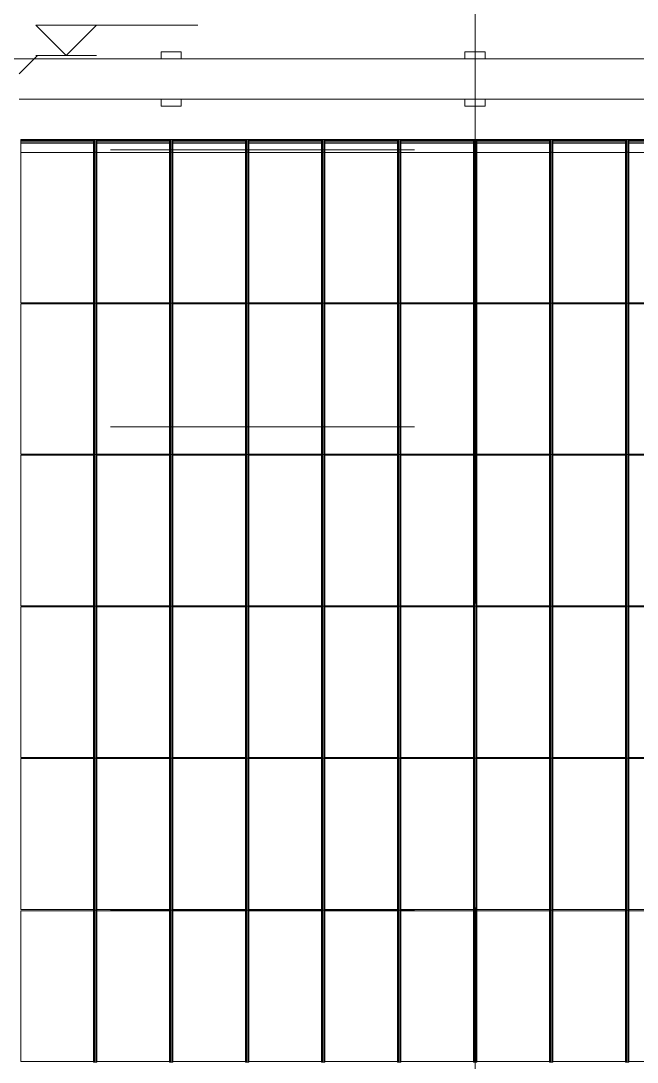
# Model space of a CAD drawing. Header units: millimetres. Extents: x 124696 to 347024, y 412631 to 564609.
# Drawn here: x 241947 to 251071, y 474352 to 489762 of the extents above; entities that cross this region are included whole.
import ezdxf

# ---------------------------------------------------------------- set-up
doc = ezdxf.new("R2010")
doc.units = ezdxf.units.MM
doc.header["$LTSCALE"] = 1500
doc.header["$MEASUREMENT"] = 0
doc.linetypes.add('二层平面图$0$轴网线_12_3_3_3 mm', pattern=[21, 12, -3, 3, -3])
doc.layers.add('0-建筑底图', color=7, linetype='Continuous')
for name, color, linetype, lineweight in [('二层平面图$0$A-ANNO-IDEN-LEVL', 3, 'Continuous', 15), ('二层平面图$0$A-LINE', 7, 'Continuous', 9), ('二层平面图$0$A-NORM-MODEL', 6, 'Continuous', 9), ('二层平面图$0$A-WALL-CURT-PANEL-2', 7, 'Continuous', 9), ('二层平面图$0$A-WALL-CURT-STILE-2', 7, 'Continuous', 9), ('二层平面图$0$ANNO-DOTE-1', 10, '二层平面图$0$轴网线_12_3_3_3 mm', 15)]:
    doc.layers.add(name, color=color, linetype=linetype, lineweight=lineweight)

# ---------------------------------------------------------------- blocks, each defined once
blk = doc.blocks.new('二层平面图$0$钢板肋轮廓族 - 钢板肋轮廓族-8188200-104-2F')
at = {"layer": '二层平面图$0$A-WALL-CURT-PANEL-2'}
for p, q in [((-2589, -1017), (-2526, -1155)), ((2155, -11496), (-2526, -1155)), ((2203, -11602), (2155, -11496))]:
    blk.add_line(p, q, dxfattribs=at)
blk = doc.blocks.new('二层平面图$0$钢板肋轮廓族 - 钢板肋轮廓族-8188201-104-2F')
at = {"layer": '二层平面图$0$A-WALL-CURT-PANEL-2'}
for p, q in [((-2589, -1016), (-2526, -1155)), ((2155, -11496), (-2526, -1155)), ((2203, -11602), (2155, -11496))]:
    blk.add_line(p, q, dxfattribs=at)
blk = doc.blocks.new('二层平面图$0$钢板肋轮廓族 - 钢板肋轮廓族-8188205-104-2F')
at = {"layer": '二层平面图$0$A-WALL-CURT-PANEL-2'}
for p, q in [((-2588, -1017), (-2526, -1156)), ((2155, -11495), (-2526, -1156)), ((2203, -11601), (2155, -11495))]:
    blk.add_line(p, q, dxfattribs=at)
blk = doc.blocks.new('二层平面图$0$钢板肋轮廓族 - 钢板肋轮廓族-8188206-104-2F')
at = {"layer": '二层平面图$0$A-WALL-CURT-PANEL-2'}
for p, q in [((-2588, -1017), (-2526, -1156)), ((2155, -11495), (-2526, -1156)), ((2203, -11601), (2155, -11495))]:
    blk.add_line(p, q, dxfattribs=at)
blk = doc.blocks.new('二层平面图$0$钢板肋轮廓族 - 钢板肋轮廓族-8188210-104-2F')
at = {"layer": '二层平面图$0$A-WALL-CURT-PANEL-2'}
for p, q in [((-2588, -1017), (-2525, -1156)), ((2155, -11495), (-2525, -1156)), ((2203, -11601), (2155, -11495))]:
    blk.add_line(p, q, dxfattribs=at)
blk = doc.blocks.new('二层平面图$0$钢板肋轮廓族 - 钢板肋轮廓族-8188211-104-2F')
at = {"layer": '二层平面图$0$A-WALL-CURT-PANEL-2'}
for p, q in [((-2588, -1017), (-2525, -1156)), ((2155, -11495), (-2525, -1156)), ((2203, -11601), (2155, -11495))]:
    blk.add_line(p, q, dxfattribs=at)
blk = doc.blocks.new('二层平面图$0$游泳馆侧墙压顶 - 游泳馆侧墙压顶-8562950-104-2F')
at = {"layer": '二层平面图$0$A-LINE'}
for p, q in [((85500, 32850), (139100, 32850)), ((139100, 32250), (96750, 32250))]:
    blk.add_line(p, q, dxfattribs=at)
blk = doc.blocks.new('二层平面图$0$系统嵌板 - 玻璃-V407-104-2F')
at = {"layer": '二层平面图$0$A-WALL-CURT-PANEL-2'}
for p, q in [((106850, 20242), (105775, 20242)), ((105775, 20242), (105775, 19125)), ((105775, 19125), (105775, 18008)), ((105775, 18008), (106850, 18008))]:
    blk.add_line(p, q, dxfattribs=at)
blk = doc.blocks.new('二层平面图$0$系统嵌板 - 玻璃-V408-104-2F')
at = {"layer": '二层平面图$0$A-WALL-CURT-PANEL-2'}
for p, q in [((106850, 22492), (105775, 22492)), ((105775, 22492), (105775, 21375)), ((105775, 21375), (105775, 20258)), ((105775, 20258), (106850, 20258))]:
    blk.add_line(p, q, dxfattribs=at)
blk = doc.blocks.new('二层平面图$0$系统嵌板 - 玻璃-V409-104-2F')
at = {"layer": '二层平面图$0$A-WALL-CURT-PANEL-2'}
for p, q in [((106850, 24738), (105775, 24738)), ((105775, 24738), (105775, 23623)), ((105775, 23623), (105775, 22507)), ((105775, 22507), (106850, 22507))]:
    blk.add_line(p, q, dxfattribs=at)
blk = doc.blocks.new('二层平面图$0$系统嵌板 - 玻璃-V410-104-2F')
at = {"layer": '二层平面图$0$A-WALL-CURT-PANEL-2'}
for p, q in [((106850, 26982), (105775, 26982)), ((105775, 26982), (105775, 25868)), ((105775, 25868), (105775, 24754)), ((105775, 24754), (106850, 24754))]:
    blk.add_line(p, q, dxfattribs=at)
blk = doc.blocks.new('二层平面图$0$系统嵌板 - 玻璃-V411-104-2F')
at = {"layer": '二层平面图$0$A-WALL-CURT-PANEL-2'}
for p, q in [((106850, 29222), (105775, 29222)), ((105775, 29222), (105775, 28110)), ((105775, 28110), (105775, 26997)), ((105775, 26997), (106850, 26997))]:
    blk.add_line(p, q, dxfattribs=at)
blk = doc.blocks.new('二层平面图$0$系统嵌板 - 玻璃-13232863-104-2F')
at = {"layer": '二层平面图$0$A-WALL-CURT-PANEL-2'}
for p, q in [((106850, 31464), (105775, 31464)), ((105775, 31464), (105775, 30347)), ((105775, 30347), (105775, 29237)), ((105775, 29237), (106850, 29237))]:
    blk.add_line(p, q, dxfattribs=at)
blk = doc.blocks.new('二层平面图$0$系统嵌板 - 玻璃-V412-104-2F')
at = {"layer": '二层平面图$0$A-WALL-CURT-PANEL-2'}
for p, q in [((106850, 31602), (105775, 31602)), ((105775, 31602), (105775, 31464)), ((105775, 31464), (106850, 31464))]:
    blk.add_line(p, q, dxfattribs=at)
blk = doc.blocks.new('二层平面图$0$系统嵌板 - 玻璃-V420-104-2F')
at = {"layer": '二层平面图$0$A-WALL-CURT-PANEL-2'}
for p, q in [((105725, 20242), (104650, 20242)), ((104650, 20242), (104650, 19125)), ((105725, 19125), (105725, 20242)), ((104650, 19125), (104650, 18008)), ((105725, 18008), (105725, 19125)), ((104650, 18008), (105725, 18008))]:
    blk.add_line(p, q, dxfattribs=at)
blk = doc.blocks.new('二层平面图$0$系统嵌板 - 玻璃-V421-104-2F')
at = {"layer": '二层平面图$0$A-WALL-CURT-PANEL-2'}
for p, q in [((105725, 22492), (104650, 22492)), ((104650, 22492), (104650, 21375)), ((105725, 21375), (105725, 22492)), ((104650, 21375), (104650, 20258)), ((105725, 20258), (105725, 21375)), ((104650, 20258), (105725, 20258))]:
    blk.add_line(p, q, dxfattribs=at)
blk = doc.blocks.new('二层平面图$0$系统嵌板 - 玻璃-V422-104-2F')
at = {"layer": '二层平面图$0$A-WALL-CURT-PANEL-2'}
for p, q in [((105725, 24738), (104650, 24738)), ((104650, 24738), (104650, 23623)), ((105725, 23623), (105725, 24738)), ((104650, 23623), (104650, 22507)), ((105725, 22507), (105725, 23623)), ((104650, 22507), (105725, 22507))]:
    blk.add_line(p, q, dxfattribs=at)
blk = doc.blocks.new('二层平面图$0$系统嵌板 - 玻璃-V423-104-2F')
at = {"layer": '二层平面图$0$A-WALL-CURT-PANEL-2'}
for p, q in [((105725, 26982), (104650, 26982)), ((104650, 26982), (104650, 25868)), ((105725, 25868), (105725, 26982)), ((104650, 25868), (104650, 24754)), ((105725, 24754), (105725, 25868)), ((104650, 24754), (105725, 24754))]:
    blk.add_line(p, q, dxfattribs=at)
blk = doc.blocks.new('二层平面图$0$系统嵌板 - 玻璃-V424-104-2F')
at = {"layer": '二层平面图$0$A-WALL-CURT-PANEL-2'}
for p, q in [((105725, 29222), (104650, 29222)), ((104650, 29222), (104650, 28110)), ((105725, 28110), (105725, 29222)), ((104650, 28110), (104650, 26997)), ((105725, 26997), (105725, 28110)), ((104650, 26997), (105725, 26997))]:
    blk.add_line(p, q, dxfattribs=at)
blk = doc.blocks.new('二层平面图$0$系统嵌板 - 玻璃-V425-104-2F')
at = {"layer": '二层平面图$0$A-WALL-CURT-PANEL-2'}
for p, q in [((105725, 31464), (104650, 31464)), ((104650, 31464), (104650, 30347)), ((105725, 30347), (105725, 31464)), ((104650, 30347), (104650, 29237)), ((105725, 29237), (105725, 30347)), ((104650, 29237), (105725, 29237))]:
    blk.add_line(p, q, dxfattribs=at)
blk = doc.blocks.new('二层平面图$0$系统嵌板 - 玻璃-V426-104-2F')
at = {"layer": '二层平面图$0$A-WALL-CURT-PANEL-2'}
for p, q in [((105725, 31602), (104650, 31602)), ((104650, 31602), (104650, 31464)), ((105725, 31464), (105725, 31602)), ((104650, 31464), (105725, 31464))]:
    blk.add_line(p, q, dxfattribs=at)
blk = doc.blocks.new('二层平面图$0$矩形竖梃 - 泳池固定屋面龙骨_中-V428-104-2F')
at = {"layer": '二层平面图$0$A-WALL-CURT-STILE-2'}
for p, q in [((105775, 31639), (105775, 31652)), ((106850, 31652), (105775, 31652)), ((105775, 31619), (105775, 31639)), ((106850, 31639), (105775, 31639)), ((105775, 31602), (105775, 31619)), ((106850, 31619), (105775, 31619)), ((106850, 31602), (105775, 31602))]:
    blk.add_line(p, q, dxfattribs=at)
blk = doc.blocks.new('二层平面图$0$矩形竖梃 - 泳池固定屋面龙骨_中-V427-104-2F')
at = {"layer": '二层平面图$0$A-WALL-CURT-STILE-2'}
for p, q in [((104650, 4381), (104650, 4398)), ((104650, 4398), (105725, 4398)), ((104650, 4361), (104650, 4381)), ((104650, 4381), (105725, 4381)), ((104650, 4348), (104650, 4361)), ((104650, 4361), (105725, 4361)), ((104650, 4348), (105725, 4348)), ((105725, 4398), (105725, 4381)), ((105725, 4381), (105725, 4361)), ((105725, 4361), (105725, 4348))]:
    blk.add_line(p, q, dxfattribs=at)
blk = doc.blocks.new('二层平面图$0$矩形竖梃 - 泳池固定屋面龙骨_中-13232886-104-2F')
at = {"layer": '二层平面图$0$A-WALL-CURT-STILE-2'}
for p, q in [((105725, 19125), (105725, 18000)), ((105740, 19125), (105740, 18000)), ((105760, 19125), (105760, 18000)), ((105775, 19125), (105775, 18000)), ((105725, 18000), (105740, 18000)), ((105740, 18000), (105760, 18000)), ((105760, 18000), (105775, 18000))]:
    blk.add_line(p, q, dxfattribs=at)
blk = doc.blocks.new('二层平面图$0$矩形竖梃 - 泳池固定屋面龙骨_中-13232873-104-2F')
at = {"layer": '二层平面图$0$A-WALL-CURT-STILE-2'}
for p, q in [((105740, 20250), (105725, 20250)), ((105725, 20250), (105725, 19125)), ((105760, 20250), (105740, 20250)), ((105740, 20250), (105740, 19125)), ((105775, 20250), (105760, 20250)), ((105760, 20250), (105760, 19125)), ((105775, 20250), (105775, 19125))]:
    blk.add_line(p, q, dxfattribs=at)
blk = doc.blocks.new('二层平面图$0$矩形竖梃 - 泳池固定屋面龙骨_中-13232861-104-2F')
at = {"layer": '二层平面图$0$A-WALL-CURT-STILE-2'}
for p, q in [((105725, 21375), (105725, 20250)), ((105740, 21375), (105740, 20251)), ((105760, 21375), (105760, 20251)), ((105775, 21375), (105775, 20250)), ((105725, 20250), (105740, 20251)), ((105740, 20251), (105760, 20251)), ((105760, 20251), (105775, 20250))]:
    blk.add_line(p, q, dxfattribs=at)
blk = doc.blocks.new('二层平面图$0$矩形竖梃 - 泳池固定屋面龙骨_中-V437-104-2F')
at = {"layer": '二层平面图$0$A-WALL-CURT-STILE-2'}
for p, q in [((105740, 22500), (105725, 22499)), ((105725, 22499), (105725, 21375)), ((105760, 22500), (105740, 22500)), ((105740, 22500), (105740, 21375)), ((105775, 22499), (105760, 22500)), ((105760, 22500), (105760, 21375)), ((105775, 22499), (105775, 21375))]:
    blk.add_line(p, q, dxfattribs=at)
blk = doc.blocks.new('二层平面图$0$矩形竖梃 - 泳池固定屋面龙骨_中-V438-104-2F')
at = {"layer": '二层平面图$0$A-WALL-CURT-STILE-2'}
for p, q in [((105725, 23623), (105725, 22499)), ((105740, 23623), (105740, 22500)), ((105760, 23623), (105760, 22500)), ((105775, 23623), (105775, 22499)), ((105725, 22499), (105740, 22500)), ((105740, 22500), (105760, 22500)), ((105760, 22500), (105775, 22499))]:
    blk.add_line(p, q, dxfattribs=at)
blk = doc.blocks.new('二层平面图$0$矩形竖梃 - 泳池固定屋面龙骨_中-V439-104-2F')
at = {"layer": '二层平面图$0$A-WALL-CURT-STILE-2'}
for p, q in [((105740, 24747), (105725, 24746)), ((105725, 24746), (105725, 23623)), ((105760, 24747), (105740, 24747)), ((105740, 24747), (105740, 23623)), ((105775, 24746), (105760, 24747)), ((105760, 24747), (105760, 23623)), ((105775, 24746), (105775, 23623))]:
    blk.add_line(p, q, dxfattribs=at)
blk = doc.blocks.new('二层平面图$0$矩形竖梃 - 泳池固定屋面龙骨_中-V440-104-2F')
at = {"layer": '二层平面图$0$A-WALL-CURT-STILE-2'}
for p, q in [((105725, 25868), (105725, 24746)), ((105740, 25869), (105740, 24747)), ((105760, 25869), (105760, 24747)), ((105775, 25868), (105775, 24746)), ((105725, 24746), (105740, 24747)), ((105740, 24747), (105760, 24747)), ((105760, 24747), (105775, 24746))]:
    blk.add_line(p, q, dxfattribs=at)
blk = doc.blocks.new('二层平面图$0$矩形竖梃 - 泳池固定屋面龙骨_中-V441-104-2F')
at = {"layer": '二层平面图$0$A-WALL-CURT-STILE-2'}
for p, q in [((105740, 26991), (105725, 26990)), ((105725, 26990), (105725, 25868)), ((105760, 26991), (105740, 26991)), ((105740, 26991), (105740, 25869)), ((105775, 26990), (105760, 26991)), ((105760, 26991), (105760, 25869)), ((105775, 26990), (105775, 25868))]:
    blk.add_line(p, q, dxfattribs=at)
blk = doc.blocks.new('二层平面图$0$矩形竖梃 - 泳池固定屋面龙骨_中-V442-104-2F')
at = {"layer": '二层平面图$0$A-WALL-CURT-STILE-2'}
for p, q in [((105725, 28110), (105725, 26990)), ((105740, 28111), (105740, 26991)), ((105760, 28111), (105760, 26991)), ((105775, 28110), (105775, 26990)), ((105725, 26990), (105740, 26991)), ((105740, 26991), (105760, 26991)), ((105760, 26991), (105775, 26990))]:
    blk.add_line(p, q, dxfattribs=at)
blk = doc.blocks.new('二层平面图$0$矩形竖梃 - 泳池固定屋面龙骨_中-V443-104-2F')
at = {"layer": '二层平面图$0$A-WALL-CURT-STILE-2'}
for p, q in [((105740, 29231), (105725, 29229)), ((105725, 29229), (105725, 28110)), ((105760, 29231), (105740, 29231)), ((105740, 29231), (105740, 28111)), ((105775, 29229), (105760, 29231)), ((105760, 29231), (105760, 28111)), ((105775, 29229), (105775, 28110))]:
    blk.add_line(p, q, dxfattribs=at)
blk = doc.blocks.new('二层平面图$0$矩形竖梃 - 泳池固定屋面龙骨_中-V444-104-2F')
at = {"layer": '二层平面图$0$A-WALL-CURT-STILE-2'}
for p, q in [((105725, 30347), (105725, 29229)), ((105740, 30348), (105740, 29231)), ((105760, 30348), (105760, 29231)), ((105775, 30347), (105775, 29229)), ((105725, 29229), (105740, 29231)), ((105740, 29231), (105760, 29231)), ((105760, 29231), (105775, 29229))]:
    blk.add_line(p, q, dxfattribs=at)
blk = doc.blocks.new('二层平面图$0$矩形竖梃 - 泳池固定屋面龙骨_中-13232862-104-2F')
at = {"layer": '二层平面图$0$A-WALL-CURT-STILE-2'}
for p, q in [((105740, 31466), (105725, 31464)), ((105725, 31464), (105725, 30347)), ((105760, 31466), (105740, 31466)), ((105740, 31466), (105740, 30348)), ((105775, 31464), (105760, 31466)), ((105760, 31466), (105760, 30348)), ((105775, 31464), (105775, 30347))]:
    blk.add_line(p, q, dxfattribs=at)
blk = doc.blocks.new('二层平面图$0$矩形竖梃 - 泳池固定屋面龙骨_中-8783277-104-2F')
at = {"layer": '二层平面图$0$A-WALL-CURT-STILE-2'}
for p, q in [((105725, 31652), (105740, 31654)), ((105725, 31602), (105725, 31464)), ((105740, 31654), (105760, 31654)), ((105740, 31654), (105740, 31466)), ((105760, 31654), (105775, 31652)), ((105760, 31654), (105760, 31466)), ((105775, 31602), (105775, 31464)), ((105725, 31464), (105740, 31466)), ((105740, 31466), (105760, 31466)), ((105760, 31466), (105775, 31464))]:
    blk.add_line(p, q, dxfattribs=at)
blk = doc.blocks.new('二层平面图$0$高程点 - 高程点符号-322107-104-2F')
at = {"layer": '二层平面图$0$A-ANNO-IDEN-LEVL'}
for p, q in [((-3, 3), (-13, 3)), ((-3, 3), (3, 3)), ((0, 0), (-3, 3)), ((0, 0), (3, 3)), ((-3, 0), (2.99, 0))]:
    blk.add_line(p, q, dxfattribs=at)
blk = doc.blocks.new('二层平面图')
at = {"layer": '二层平面图$0$A-ANNO-IDEN-LEVL', "color": 8}
for p, q in [((96750, 32625), (97022.8, 32897.8)), ((97022.8, 32897.8), (97445.2, 32897.8))]:
    blk.add_line(p, q, dxfattribs=at)
at = {"layer": '二层平面图$0$A-LINE', "color": 8}
for p, q in [((98850, 32850), (98850, 32950)), ((98850, 32950), (99150, 32950)), ((99150, 32950), (99150, 32850)), ((103350, 32850), (103350, 32950)), ((103350, 32950), (103650, 32950)), ((103650, 32950), (103650, 32850)), ((98850, 32150), (98850, 32250)), ((99150, 32250), (99150, 32150)), ((103350, 32150), (103350, 32250)), ((103650, 32250), (103650, 32150)), ((98850, 32150), (99150, 32150)), ((103350, 32150), (103650, 32150))]:
    blk.add_line(p, q, dxfattribs=at)
at = {"layer": '二层平面图$0$ANNO-DOTE-1', "color": 8}
for p, q in [((103500, -6710.3), (103500, 86692)), ((-18896.2, 31500), (161528.2, 31500)), ((-18896.2, 27400), (161528.2, 27400)), ((-18896.2, 20250), (161528.2, 20250))]:
    blk.add_line(p, q, dxfattribs=at)
at = {"layer": '二层平面图$0$A-ANNO-IDEN-LEVL', "color": 8, "extrusion": (0, 0, -1), "xscale": 149.9999999999999, "yscale": 149.9999999999999, "zscale": 149.9999999999999}
blk.add_blockref('二层平面图$0$高程点 - 高程点符号-322107-104-2F', (-97445.2, 32897.8), dxfattribs=at)
at = {"layer": '二层平面图$0$A-NORM-MODEL', "color": 8}
blk.add_blockref('二层平面图$0$游泳馆侧墙压顶 - 游泳馆侧墙压顶-8562950-104-2F', (0, 0), dxfattribs=at)
at = {"layer": '二层平面图$0$A-WALL-CURT-PANEL-2', "color": 8}
for name, p, rotation in [('二层平面图$0$钢板肋轮廓族 - 钢板肋轮廓族-8188210-104-2F', (103726.6, 34726.7), 245.6444518228277), ('二层平面图$0$钢板肋轮廓族 - 钢板肋轮廓族-8188211-104-2F', (103726.6, 34718.7), 245.6444519831531), ('二层平面图$0$钢板肋轮廓族 - 钢板肋轮廓族-8188205-104-2F', (103727.1, 34351.7), 245.6444593374035), ('二层平面图$0$钢板肋轮廓族 - 钢板肋轮廓族-8188206-104-2F', (103727.1, 34343.7), 245.6444594976994), ('二层平面图$0$钢板肋轮廓族 - 钢板肋轮廓族-8188200-104-2F', (103727.6, 33976.7), 245.6444668506085), ('二层平面图$0$钢板肋轮廓族 - 钢板肋轮廓族-8188201-104-2F', (103727.7, 33968.7), 245.6444670108753)]:
    blk.add_blockref(name, p, dxfattribs=dict(at, rotation=rotation))
for name, p in [('二层平面图$0$系统嵌板 - 玻璃-V426-104-2F', (-7875, 0)), ('二层平面图$0$系统嵌板 - 玻璃-V426-104-2F', (-6750, 0)), ('二层平面图$0$系统嵌板 - 玻璃-V426-104-2F', (-5625, 0)), ('二层平面图$0$系统嵌板 - 玻璃-V426-104-2F', (-4500, 0)), ('二层平面图$0$系统嵌板 - 玻璃-V426-104-2F', (-3375, 0)), ('二层平面图$0$系统嵌板 - 玻璃-V426-104-2F', (-2250, 0)), ('二层平面图$0$系统嵌板 - 玻璃-V426-104-2F', (-1125, 0)), ('二层平面图$0$系统嵌板 - 玻璃-V426-104-2F', (0, 0)), ('二层平面图$0$系统嵌板 - 玻璃-V412-104-2F', (0, 0)), ('二层平面图$0$系统嵌板 - 玻璃-V425-104-2F', (-7875, 0)), ('二层平面图$0$系统嵌板 - 玻璃-V425-104-2F', (-6750, 0)), ('二层平面图$0$系统嵌板 - 玻璃-V425-104-2F', (-5625, 0)), ('二层平面图$0$系统嵌板 - 玻璃-V425-104-2F', (-4500, 0)), ('二层平面图$0$系统嵌板 - 玻璃-V425-104-2F', (-3375, 0)), ('二层平面图$0$系统嵌板 - 玻璃-V425-104-2F', (-2250, 0)), ('二层平面图$0$系统嵌板 - 玻璃-V425-104-2F', (-1125, 0)), ('二层平面图$0$系统嵌板 - 玻璃-V425-104-2F', (0, 0)), ('二层平面图$0$系统嵌板 - 玻璃-13232863-104-2F', (0, 0)), ('二层平面图$0$系统嵌板 - 玻璃-V424-104-2F', (-7875, 0)), ('二层平面图$0$系统嵌板 - 玻璃-V424-104-2F', (-6750, 0)), ('二层平面图$0$系统嵌板 - 玻璃-V424-104-2F', (-5625, 0)), ('二层平面图$0$系统嵌板 - 玻璃-V424-104-2F', (-4500, 0)), ('二层平面图$0$系统嵌板 - 玻璃-V424-104-2F', (-3375, 0)), ('二层平面图$0$系统嵌板 - 玻璃-V424-104-2F', (-2250, 0)), ('二层平面图$0$系统嵌板 - 玻璃-V424-104-2F', (-1125, 0)), ('二层平面图$0$系统嵌板 - 玻璃-V424-104-2F', (0, 0)), ('二层平面图$0$系统嵌板 - 玻璃-V411-104-2F', (0, 0)), ('二层平面图$0$系统嵌板 - 玻璃-V423-104-2F', (-7875, 0)), ('二层平面图$0$系统嵌板 - 玻璃-V423-104-2F', (-6750, 0)), ('二层平面图$0$系统嵌板 - 玻璃-V423-104-2F', (-5625, 0)), ('二层平面图$0$系统嵌板 - 玻璃-V423-104-2F', (-4500, 0)), ('二层平面图$0$系统嵌板 - 玻璃-V423-104-2F', (-3375, 0)), ('二层平面图$0$系统嵌板 - 玻璃-V423-104-2F', (-2250, 0)), ('二层平面图$0$系统嵌板 - 玻璃-V423-104-2F', (-1125, 0)), ('二层平面图$0$系统嵌板 - 玻璃-V423-104-2F', (0, 0)), ('二层平面图$0$系统嵌板 - 玻璃-V410-104-2F', (0, 0)), ('二层平面图$0$系统嵌板 - 玻璃-V422-104-2F', (-7875, 0)), ('二层平面图$0$系统嵌板 - 玻璃-V422-104-2F', (-6750, 0)), ('二层平面图$0$系统嵌板 - 玻璃-V422-104-2F', (-5625, 0)), ('二层平面图$0$系统嵌板 - 玻璃-V422-104-2F', (-4500, 0)), ('二层平面图$0$系统嵌板 - 玻璃-V422-104-2F', (-3375, 0)), ('二层平面图$0$系统嵌板 - 玻璃-V422-104-2F', (-2250, 0)), ('二层平面图$0$系统嵌板 - 玻璃-V422-104-2F', (-1125, 0)), ('二层平面图$0$系统嵌板 - 玻璃-V422-104-2F', (0, 0)), ('二层平面图$0$系统嵌板 - 玻璃-V409-104-2F', (0, 0)), ('二层平面图$0$系统嵌板 - 玻璃-V421-104-2F', (-7875, 0)), ('二层平面图$0$系统嵌板 - 玻璃-V421-104-2F', (-6750, 0)), ('二层平面图$0$系统嵌板 - 玻璃-V421-104-2F', (-5625, 0)), ('二层平面图$0$系统嵌板 - 玻璃-V421-104-2F', (-4500, 0)), ('二层平面图$0$系统嵌板 - 玻璃-V421-104-2F', (-3375, 0)), ('二层平面图$0$系统嵌板 - 玻璃-V421-104-2F', (-2250, 0)), ('二层平面图$0$系统嵌板 - 玻璃-V421-104-2F', (-1125, 0)), ('二层平面图$0$系统嵌板 - 玻璃-V421-104-2F', (0, 0)), ('二层平面图$0$系统嵌板 - 玻璃-V408-104-2F', (0, 0)), ('二层平面图$0$系统嵌板 - 玻璃-V420-104-2F', (-7875, 0)), ('二层平面图$0$系统嵌板 - 玻璃-V420-104-2F', (-6750, 0)), ('二层平面图$0$系统嵌板 - 玻璃-V420-104-2F', (-5625, 0)), ('二层平面图$0$系统嵌板 - 玻璃-V420-104-2F', (-4500, 0)), ('二层平面图$0$系统嵌板 - 玻璃-V420-104-2F', (-3375, 0)), ('二层平面图$0$系统嵌板 - 玻璃-V420-104-2F', (-2250, 0)), ('二层平面图$0$系统嵌板 - 玻璃-V420-104-2F', (-1125, 0)), ('二层平面图$0$系统嵌板 - 玻璃-V420-104-2F', (0, 0)), ('二层平面图$0$系统嵌板 - 玻璃-V407-104-2F', (0, 0))]:
    blk.add_blockref(name, p, dxfattribs=at)
at = {"layer": '二层平面图$0$A-WALL-CURT-STILE-2', "color": 8, "rotation": 180}
for p in [(202500, 36000), (203625, 36000), (204750, 36000), (205875, 36000), (207000, 36000), (208125, 36000), (209250, 36000), (210375, 36000)]:
    blk.add_blockref('二层平面图$0$矩形竖梃 - 泳池固定屋面龙骨_中-V427-104-2F', p, dxfattribs=at)
at = {"layer": '二层平面图$0$A-WALL-CURT-STILE-2', "color": 8}
for name, p in [('二层平面图$0$矩形竖梃 - 泳池固定屋面龙骨_中-8783277-104-2F', (-7875, 0)), ('二层平面图$0$矩形竖梃 - 泳池固定屋面龙骨_中-8783277-104-2F', (-6750, 0)), ('二层平面图$0$矩形竖梃 - 泳池固定屋面龙骨_中-8783277-104-2F', (-5625, 0)), ('二层平面图$0$矩形竖梃 - 泳池固定屋面龙骨_中-8783277-104-2F', (-4500, 0)), ('二层平面图$0$矩形竖梃 - 泳池固定屋面龙骨_中-8783277-104-2F', (-3375, 0)), ('二层平面图$0$矩形竖梃 - 泳池固定屋面龙骨_中-8783277-104-2F', (-2250, 0)), ('二层平面图$0$矩形竖梃 - 泳池固定屋面龙骨_中-8783277-104-2F', (-1125, 0)), ('二层平面图$0$矩形竖梃 - 泳池固定屋面龙骨_中-8783277-104-2F', (0, 0)), ('二层平面图$0$矩形竖梃 - 泳池固定屋面龙骨_中-V428-104-2F', (0, 0)), ('二层平面图$0$矩形竖梃 - 泳池固定屋面龙骨_中-13232862-104-2F', (-7875, 0)), ('二层平面图$0$矩形竖梃 - 泳池固定屋面龙骨_中-13232862-104-2F', (-6750, 0)), ('二层平面图$0$矩形竖梃 - 泳池固定屋面龙骨_中-13232862-104-2F', (-5625, 0)), ('二层平面图$0$矩形竖梃 - 泳池固定屋面龙骨_中-13232862-104-2F', (-4500, 0)), ('二层平面图$0$矩形竖梃 - 泳池固定屋面龙骨_中-13232862-104-2F', (-3375, 0)), ('二层平面图$0$矩形竖梃 - 泳池固定屋面龙骨_中-13232862-104-2F', (-2250, 0)), ('二层平面图$0$矩形竖梃 - 泳池固定屋面龙骨_中-13232862-104-2F', (-1125, 0)), ('二层平面图$0$矩形竖梃 - 泳池固定屋面龙骨_中-13232862-104-2F', (0, 0)), ('二层平面图$0$矩形竖梃 - 泳池固定屋面龙骨_中-V444-104-2F', (-7875, 0)), ('二层平面图$0$矩形竖梃 - 泳池固定屋面龙骨_中-V444-104-2F', (-6750, 0)), ('二层平面图$0$矩形竖梃 - 泳池固定屋面龙骨_中-V444-104-2F', (-5625, 0)), ('二层平面图$0$矩形竖梃 - 泳池固定屋面龙骨_中-V444-104-2F', (-4500, 0)), ('二层平面图$0$矩形竖梃 - 泳池固定屋面龙骨_中-V444-104-2F', (-3375, 0)), ('二层平面图$0$矩形竖梃 - 泳池固定屋面龙骨_中-V444-104-2F', (-2250, 0)), ('二层平面图$0$矩形竖梃 - 泳池固定屋面龙骨_中-V444-104-2F', (-1125, 0)), ('二层平面图$0$矩形竖梃 - 泳池固定屋面龙骨_中-V444-104-2F', (0, 0)), ('二层平面图$0$矩形竖梃 - 泳池固定屋面龙骨_中-V443-104-2F', (-7875, 0)), ('二层平面图$0$矩形竖梃 - 泳池固定屋面龙骨_中-V443-104-2F', (-6750, 0)), ('二层平面图$0$矩形竖梃 - 泳池固定屋面龙骨_中-V443-104-2F', (-5625, 0)), ('二层平面图$0$矩形竖梃 - 泳池固定屋面龙骨_中-V443-104-2F', (-4500, 0)), ('二层平面图$0$矩形竖梃 - 泳池固定屋面龙骨_中-V443-104-2F', (-3375, 0)), ('二层平面图$0$矩形竖梃 - 泳池固定屋面龙骨_中-V443-104-2F', (-2250, 0)), ('二层平面图$0$矩形竖梃 - 泳池固定屋面龙骨_中-V443-104-2F', (-1125, 0)), ('二层平面图$0$矩形竖梃 - 泳池固定屋面龙骨_中-V443-104-2F', (0, 0)), ('二层平面图$0$矩形竖梃 - 泳池固定屋面龙骨_中-V442-104-2F', (-7875, 0)), ('二层平面图$0$矩形竖梃 - 泳池固定屋面龙骨_中-V442-104-2F', (-6750, 0)), ('二层平面图$0$矩形竖梃 - 泳池固定屋面龙骨_中-V442-104-2F', (-5625, 0)), ('二层平面图$0$矩形竖梃 - 泳池固定屋面龙骨_中-V442-104-2F', (-4500, 0)), ('二层平面图$0$矩形竖梃 - 泳池固定屋面龙骨_中-V442-104-2F', (-3375, 0)), ('二层平面图$0$矩形竖梃 - 泳池固定屋面龙骨_中-V442-104-2F', (-2250, 0)), ('二层平面图$0$矩形竖梃 - 泳池固定屋面龙骨_中-V442-104-2F', (-1125, 0)), ('二层平面图$0$矩形竖梃 - 泳池固定屋面龙骨_中-V442-104-2F', (0, 0)), ('二层平面图$0$矩形竖梃 - 泳池固定屋面龙骨_中-V441-104-2F', (-7875, 0)), ('二层平面图$0$矩形竖梃 - 泳池固定屋面龙骨_中-V441-104-2F', (-6750, 0)), ('二层平面图$0$矩形竖梃 - 泳池固定屋面龙骨_中-V441-104-2F', (-5625, 0)), ('二层平面图$0$矩形竖梃 - 泳池固定屋面龙骨_中-V441-104-2F', (-4500, 0)), ('二层平面图$0$矩形竖梃 - 泳池固定屋面龙骨_中-V441-104-2F', (-3375, 0)), ('二层平面图$0$矩形竖梃 - 泳池固定屋面龙骨_中-V441-104-2F', (-2250, 0)), ('二层平面图$0$矩形竖梃 - 泳池固定屋面龙骨_中-V441-104-2F', (-1125, 0)), ('二层平面图$0$矩形竖梃 - 泳池固定屋面龙骨_中-V441-104-2F', (0, 0)), ('二层平面图$0$矩形竖梃 - 泳池固定屋面龙骨_中-V440-104-2F', (-7875, 0)), ('二层平面图$0$矩形竖梃 - 泳池固定屋面龙骨_中-V440-104-2F', (-6750, 0)), ('二层平面图$0$矩形竖梃 - 泳池固定屋面龙骨_中-V440-104-2F', (-5625, 0)), ('二层平面图$0$矩形竖梃 - 泳池固定屋面龙骨_中-V440-104-2F', (-4500, 0)), ('二层平面图$0$矩形竖梃 - 泳池固定屋面龙骨_中-V440-104-2F', (-3375, 0)), ('二层平面图$0$矩形竖梃 - 泳池固定屋面龙骨_中-V440-104-2F', (-2250, 0)), ('二层平面图$0$矩形竖梃 - 泳池固定屋面龙骨_中-V440-104-2F', (-1125, 0)), ('二层平面图$0$矩形竖梃 - 泳池固定屋面龙骨_中-V440-104-2F', (0, 0)), ('二层平面图$0$矩形竖梃 - 泳池固定屋面龙骨_中-V439-104-2F', (-7875, 0)), ('二层平面图$0$矩形竖梃 - 泳池固定屋面龙骨_中-V439-104-2F', (-6750, 0)), ('二层平面图$0$矩形竖梃 - 泳池固定屋面龙骨_中-V439-104-2F', (-5625, 0)), ('二层平面图$0$矩形竖梃 - 泳池固定屋面龙骨_中-V439-104-2F', (-4500, 0)), ('二层平面图$0$矩形竖梃 - 泳池固定屋面龙骨_中-V439-104-2F', (-3375, 0)), ('二层平面图$0$矩形竖梃 - 泳池固定屋面龙骨_中-V439-104-2F', (-2250, 0)), ('二层平面图$0$矩形竖梃 - 泳池固定屋面龙骨_中-V439-104-2F', (-1125, 0)), ('二层平面图$0$矩形竖梃 - 泳池固定屋面龙骨_中-V439-104-2F', (0, 0)), ('二层平面图$0$矩形竖梃 - 泳池固定屋面龙骨_中-V438-104-2F', (-7875, 0)), ('二层平面图$0$矩形竖梃 - 泳池固定屋面龙骨_中-V438-104-2F', (-6750, 0)), ('二层平面图$0$矩形竖梃 - 泳池固定屋面龙骨_中-V438-104-2F', (-5625, 0)), ('二层平面图$0$矩形竖梃 - 泳池固定屋面龙骨_中-V438-104-2F', (-4500, 0)), ('二层平面图$0$矩形竖梃 - 泳池固定屋面龙骨_中-V438-104-2F', (-3375, 0)), ('二层平面图$0$矩形竖梃 - 泳池固定屋面龙骨_中-V438-104-2F', (-2250, 0)), ('二层平面图$0$矩形竖梃 - 泳池固定屋面龙骨_中-V438-104-2F', (-1125, 0)), ('二层平面图$0$矩形竖梃 - 泳池固定屋面龙骨_中-V438-104-2F', (0, 0)), ('二层平面图$0$矩形竖梃 - 泳池固定屋面龙骨_中-V437-104-2F', (-7875, 0)), ('二层平面图$0$矩形竖梃 - 泳池固定屋面龙骨_中-V437-104-2F', (-6750, 0)), ('二层平面图$0$矩形竖梃 - 泳池固定屋面龙骨_中-V437-104-2F', (-5625, 0)), ('二层平面图$0$矩形竖梃 - 泳池固定屋面龙骨_中-V437-104-2F', (-4500, 0)), ('二层平面图$0$矩形竖梃 - 泳池固定屋面龙骨_中-V437-104-2F', (-3375, 0)), ('二层平面图$0$矩形竖梃 - 泳池固定屋面龙骨_中-V437-104-2F', (-2250, 0)), ('二层平面图$0$矩形竖梃 - 泳池固定屋面龙骨_中-V437-104-2F', (-1125, 0)), ('二层平面图$0$矩形竖梃 - 泳池固定屋面龙骨_中-V437-104-2F', (0, 0)), ('二层平面图$0$矩形竖梃 - 泳池固定屋面龙骨_中-13232861-104-2F', (-7875, 0)), ('二层平面图$0$矩形竖梃 - 泳池固定屋面龙骨_中-13232861-104-2F', (-6750, 0)), ('二层平面图$0$矩形竖梃 - 泳池固定屋面龙骨_中-13232861-104-2F', (-5625, 0)), ('二层平面图$0$矩形竖梃 - 泳池固定屋面龙骨_中-13232861-104-2F', (-4500, 0)), ('二层平面图$0$矩形竖梃 - 泳池固定屋面龙骨_中-13232861-104-2F', (-3375, 0)), ('二层平面图$0$矩形竖梃 - 泳池固定屋面龙骨_中-13232861-104-2F', (-2250, 0)), ('二层平面图$0$矩形竖梃 - 泳池固定屋面龙骨_中-13232861-104-2F', (-1125, 0)), ('二层平面图$0$矩形竖梃 - 泳池固定屋面龙骨_中-13232861-104-2F', (0, 0)), ('二层平面图$0$矩形竖梃 - 泳池固定屋面龙骨_中-13232873-104-2F', (-7875, 0)), ('二层平面图$0$矩形竖梃 - 泳池固定屋面龙骨_中-13232873-104-2F', (-6750, 0)), ('二层平面图$0$矩形竖梃 - 泳池固定屋面龙骨_中-13232873-104-2F', (-5625, 0)), ('二层平面图$0$矩形竖梃 - 泳池固定屋面龙骨_中-13232873-104-2F', (-4500, 0)), ('二层平面图$0$矩形竖梃 - 泳池固定屋面龙骨_中-13232873-104-2F', (-3375, 0)), ('二层平面图$0$矩形竖梃 - 泳池固定屋面龙骨_中-13232873-104-2F', (-2250, 0)), ('二层平面图$0$矩形竖梃 - 泳池固定屋面龙骨_中-13232873-104-2F', (-1125, 0)), ('二层平面图$0$矩形竖梃 - 泳池固定屋面龙骨_中-13232873-104-2F', (0, 0)), ('二层平面图$0$矩形竖梃 - 泳池固定屋面龙骨_中-13232886-104-2F', (-7875, 0)), ('二层平面图$0$矩形竖梃 - 泳池固定屋面龙骨_中-13232886-104-2F', (-6750, 0)), ('二层平面图$0$矩形竖梃 - 泳池固定屋面龙骨_中-13232886-104-2F', (-5625, 0)), ('二层平面图$0$矩形竖梃 - 泳池固定屋面龙骨_中-13232886-104-2F', (-4500, 0)), ('二层平面图$0$矩形竖梃 - 泳池固定屋面龙骨_中-13232886-104-2F', (-3375, 0)), ('二层平面图$0$矩形竖梃 - 泳池固定屋面龙骨_中-13232886-104-2F', (-2250, 0)), ('二层平面图$0$矩形竖梃 - 泳池固定屋面龙骨_中-13232886-104-2F', (-1125, 0)), ('二层平面图$0$矩形竖梃 - 泳池固定屋面龙骨_中-13232886-104-2F', (0, 0))]:
    blk.add_blockref(name, p, dxfattribs=at)

msp = doc.modelspace()

# ---------------------------------------------------------------- block references
at = {"layer": '0-建筑底图'}
msp.add_blockref('二层平面图', (145172, 456352), dxfattribs=at)

doc.saveas('drawing.dxf')
